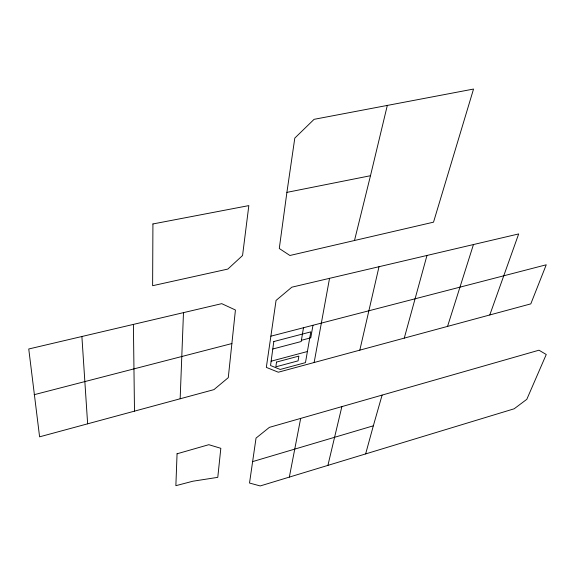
<?xml version="1.0" encoding="UTF-8"?>
<svg xmlns="http://www.w3.org/2000/svg" width="575" height="575" viewBox="0 0 575 575"><rect width="100%" height="100%" fill="white"/><g stroke="black" fill="none" stroke-linecap="round" stroke-linejoin="round"><path stroke-width="0.86" d="M183.482 312.635L28.75 348.989L39.596 436.827L213.929 389.634L228.275 377.66L235.427 310.004L221.734 303.658L183.482 312.635L180.155 398.77M286.903 192.373L279.277 248.493L289.915 255.487L433.521 222.166L473.541 89.053L314.094 119.327L294.803 138.086L286.903 192.373L370.48 175.72L387.349 105.29M252.626 461.603L249.521 483.043L260.216 485.947L514.172 408.789L526.808 399.323L546.25 354.495L538.976 350.204L269.402 427.354L256.033 438.107L252.626 461.603L373.34 425.802L382.095 395.104M270.875 336.188L276.058 300.423L291.834 287.184L518.679 233.932L489.785 314.963L278.3 372.219L266.326 367.382L270.875 336.188L546.243 264.787L530.804 303.873L489.785 314.963M303.478 327.75L301.199 341.528L272.787 349.011M312.973 325.285L310.78 337.827L301.408 340.292M314.137 362.523L329.54 278.329M289.34 477.106L300.675 418.413M359.821 350.153L379.011 266.721M327.908 465.383L341.873 406.604M354.567 240.235L370.48 175.72M365.643 453.912L373.34 425.802M404.275 338.114L426.973 255.465M447.551 326.392L473.448 244.555M271.134 361.201L307.395 351.526M34.162 394.702L231.905 343.548M87.637 423.832L81.887 336.497M133.393 324.401L134.493 411.132M152.921 223.955L152.627 285.71L227.844 269.071L242.557 255.53L248.831 205.606L152.921 223.955M177.057 453.79L175.871 485.681L192.891 481.217L217.781 477.343L220.829 448.313L208.811 444.691L177.057 453.79M273.801 341.543L270.545 365.527L280.183 369.459L305.469 362.631L310.809 331.876L273.801 341.543M276.525 362.07L275.849 366.836L298.087 360.856L298.878 356.09L276.525 362.07"/></g></svg>
